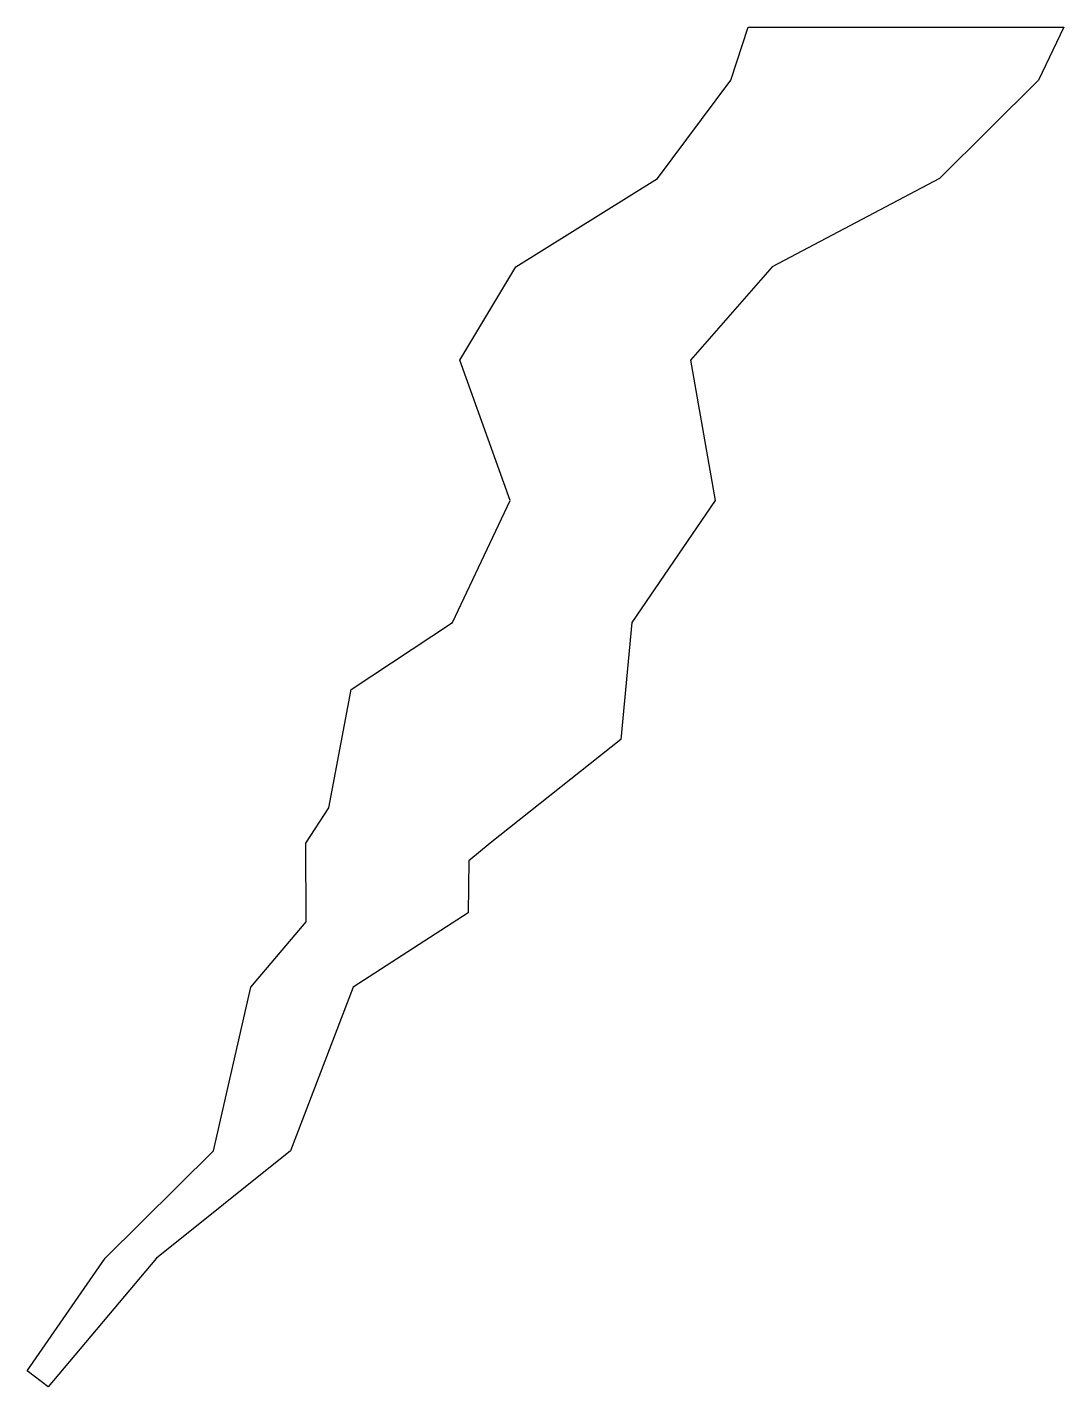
# Model space of a CAD drawing. Extents: x 0 to 22.8, y 0 to 29.9.
import ezdxf

# ---------------------------------------------------------------- set-up
doc = ezdxf.new("R2010")
doc.units = 0
doc.layers.add('Ebene_1', color=7, linetype='CONTINUOUS')

msp = doc.modelspace()

# ---------------------------------------------------------------- linework, layer by layer
at = {"layer": 'Ebene_1', "color": 7}
msp.add_lwpolyline([(22.828185, 29.931204), (22.270994, 28.764506), (20.088823, 26.602613), (16.40238, 24.657453), (14.605754, 22.598859), (15.149934, 19.514678), (13.31549, 16.82615), (13.075912, 14.25245), (10.19208, 11.966859), (9.726272, 11.579992), (9.712161, 10.433636), (7.182293, 8.798376), (5.798868, 5.197692), (2.845666, 2.829198), (0.464939, -0.000001), (0, 0.354106), (1.716778, 2.829198), (4.105535, 5.197692), (4.924515, 8.798376), (6.141316, 10.23382), (6.133132, 11.971262), (6.640116, 12.748584), (7.130985, 15.349623), (9.364464, 16.82615), (10.634464, 19.514678), (9.525838, 22.598859), (10.75802, 24.657453), (13.880019, 26.602613), (15.497745, 28.764506), (15.877136, 29.931204), (22.828185, 29.931204)], close=True, dxfattribs=at)

doc.saveas('drawing.dxf')
